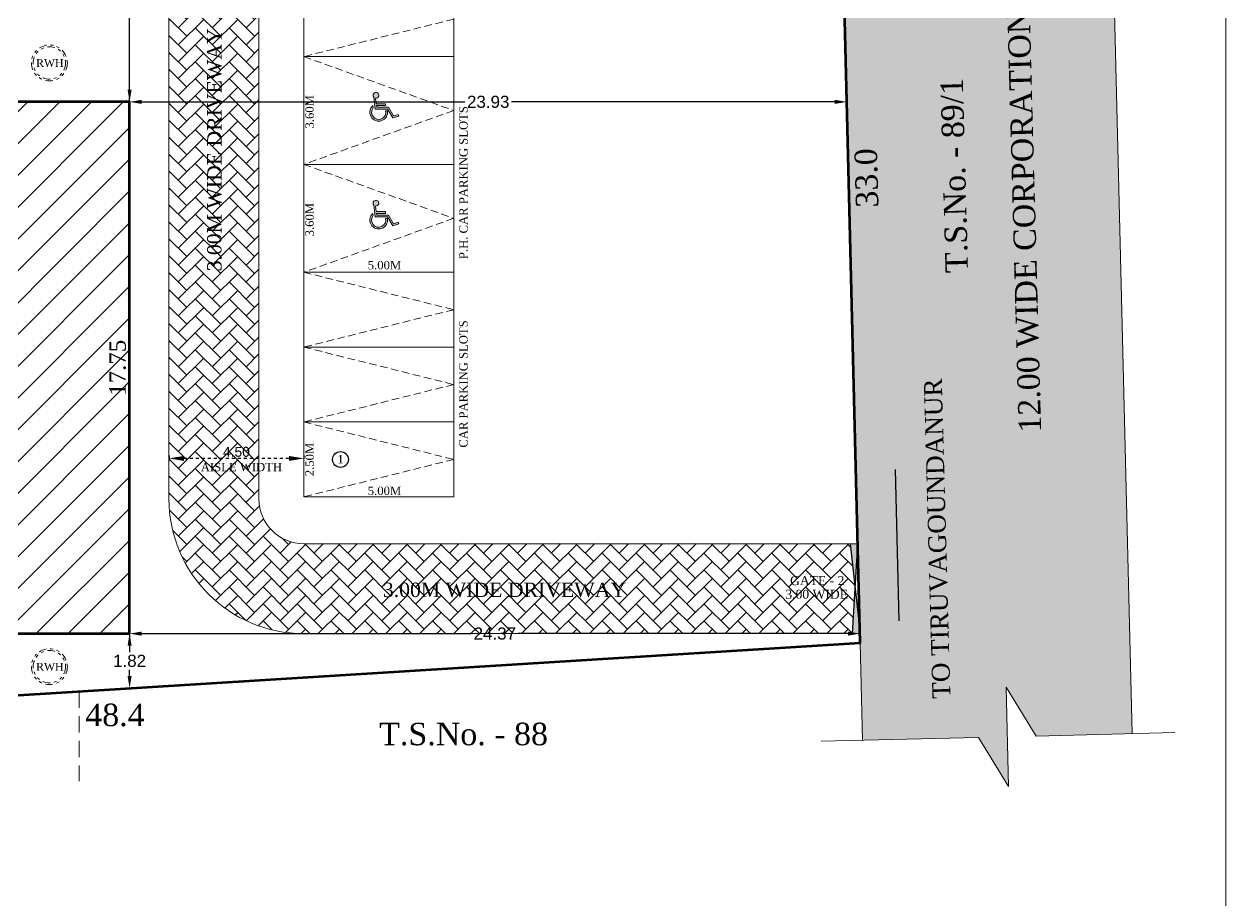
# Model space of a CAD drawing. Header units: metres. Extents: x -296 to -169, y -1394 to -1313.
# Drawn here: x -260.84 to -220.73, y -1378.85 to -1349.61 of the extents above; entities that cross this region are included whole.
import ezdxf
from ezdxf.enums import TextEntityAlignment as Align

# ---------------------------------------------------------------- set-up
doc = ezdxf.new("R2010")
doc.units = ezdxf.units.M
doc.header["$MEASUREMENT"] = 0
doc.header["$PDMODE"] = 2
for name, pattern in [('DIVIDE2', [0.625, 0.25, -0.125, 0, -0.125, 0, -0.125]), ('DOT2', [0.125, 0, -0.125]), ('HIDDEN', [0.375, 0.25, -0.125]), ('HIDDENX2', [0.75, 0.5, -0.25])]:
    doc.linetypes.add(name, pattern=pattern)
doc.layers.add('DIM', color=5, linetype='Continuous')
doc.layers.add('TEXT NOTES', color=200, linetype='Continuous')
doc.styles.add('Arial', font='times.ttf', dxfattribs={"height": 9})
doc.styles.add('Arial-Bold', font='times.ttf')
doc.styles.add('CORPORATION', font='arial.ttf')
doc.styles.add('STYLE1', font='tahoma.ttf', dxfattribs={"height": 0.23})
doc.styles.add('SVN', font='arial.ttf')
doc.dimstyles.new('Dim-outter', dxfattribs={"dimtxt": 1, "dimasz": 1, "dimexe": 0, "dimexo": 0, "dimgap": 1, "dimtad": 1, "dimlfac": -1, "dimzin": 3, "dimdsep": 46, "dimtxsty": 'CORPORATION', "dimblk": 'ARCHTICK', "dimcen": 0.125, "dimclrd": 8, "dimclre": 8, "dimclrt": 256, "dimazin": 0, "dimtfac": 0.5, "dimtix": 1, "dimtmove": 2, "dimatfit": 3, "dimfxl": 0, "dimtolj": 1, "dimtzin": 0, "dimarcsym": 0})
doc.dimstyles.new('STY', dxfattribs={"dimscale": 0.9, "dimtxt": 0.23, "dimasz": 0.18, "dimexe": 0.15, "dimexo": 0.6, "dimgap": 0.1, "dimtad": 1, "dimtih": 1, "dimtoh": 1, "dimzin": 0, "dimdsep": 46, "dimtxsty": 'STYLE1', "dimblk": 'CLOSEDBLANK', "dimcen": 0.09375, "dimdle": 0.1, "dimse1": 1, "dimse2": 1, "dimadec": 0, "dimazin": 0, "dimtfac": 1, "dimtmove": 2, "dimatfit": 2, "dimfxl": 0, "dimtolj": 1, "dimtzin": 0, "dimarcsym": 0})

# ---------------------------------------------------------------- blocks, each defined once
blk = doc.blocks.new('*D111')
at = {"layer": 'Defpoints', "color": 0, "lineweight": -3, "ltscale": 0.1}
for p in [(-256, -1364.11), (-256, -1364.11), (-251.502, -1364.11)]:
    blk.add_point(p, dxfattribs=at)
at = {"layer": 'DIM', "color": 8, "linetype": 'DOT2', "lineweight": -2, "ltscale": 0.1}
for p, q in [((-256, -1364.01), (-256, -1364.11)), ((-251.502, -1364.01), (-251.502, -1364.11))]:
    blk.add_line(p, q, dxfattribs=at)
at = {"layer": 'DIM', "color": 7, "linetype": 'DOT2', "lineweight": -2, "ltscale": 0.1}
blk.add_line((-252.002, -1364.11), (-255.5, -1364.11), dxfattribs=at)
at = {"layer": 'DIM', "color": 7, "lineweight": -3, "ltscale": 0.1}
for points in [[(-255.5, -1364.027), (-255.5, -1364.194), (-256, -1364.11)], [(-252.002, -1364.027), (-252.002, -1364.194), (-251.502, -1364.11)]]:
    blk.add_solid(points, dxfattribs=at)
at = {"layer": 'DIM', "color": 7, "lineweight": 18, "ltscale": 0.1, "insert": (-253.751, -1363.892), "char_height": 0.33, "attachment_point": 5, "style": 'CORPORATION'}
blk.add_mtext('\\A1;4.50', dxfattribs=at)
blk = doc.blocks.new('*D112')
at = {"color": 0, "lineweight": -2, "ltscale": 10}
for p, q in [((-257.316, -1334.727), (-257.451, -1334.727)), ((-257.316, -1335.132), (-257.316, -1343.17)), ((-257.316, -1351.801), (-257.316, -1343.763)), ((-257.316, -1352.206), (-257.451, -1352.206))]:
    blk.add_line(p, q, dxfattribs=at)
at = {"color": 0, "lineweight": -3, "ltscale": 10}
for points in [[(-257.383, -1335.132), (-257.248, -1335.132), (-257.316, -1334.727)], [(-257.383, -1351.801), (-257.248, -1351.801), (-257.316, -1352.206)]]:
    blk.add_solid(points, dxfattribs=at)
at = {"layer": 'Defpoints', "color": 0, "lineweight": -3, "ltscale": 10}
for p in [(-257.316, -1334.727), (-257.316, -1352.206), (-257.316, -1352.206)]:
    blk.add_point(p, dxfattribs=at)
at = {"color": 0, "lineweight": 18, "ltscale": 10, "insert": (-257.316, -1343.466), "char_height": 0.405, "attachment_point": 5, "style": 'SVN'}
blk.add_mtext('\\A1;17.48', dxfattribs=at)
blk = doc.blocks.new('*D114')
at = {"color": 0, "lineweight": -2, "ltscale": 10}
for p, q in [((-257.316, -1369.96), (-257.451, -1369.96)), ((-257.316, -1370.365), (-257.316, -1370.574)), ((-257.316, -1371.377), (-257.316, -1371.168)), ((-257.316, -1371.782), (-257.451, -1371.782))]:
    blk.add_line(p, q, dxfattribs=at)
at = {"color": 0, "lineweight": -3, "ltscale": 10}
for points in [[(-257.383, -1370.365), (-257.248, -1370.365), (-257.316, -1369.96)], [(-257.383, -1371.377), (-257.248, -1371.377), (-257.316, -1371.782)]]:
    blk.add_solid(points, dxfattribs=at)
at = {"layer": 'Defpoints', "color": 0, "lineweight": -3, "ltscale": 10}
for p in [(-257.316, -1369.96), (-257.316, -1371.782), (-257.316, -1371.782)]:
    blk.add_point(p, dxfattribs=at)
at = {"color": 0, "lineweight": 18, "ltscale": 10, "insert": (-257.316, -1370.871), "char_height": 0.405, "attachment_point": 5, "style": 'SVN'}
blk.add_mtext('\\A1;1.82', dxfattribs=at)
blk = doc.blocks.new('*D118')
at = {"color": 0, "lineweight": -2, "ltscale": 10}
for p, q in [((-257.316, -1352.206), (-257.316, -1352.071)), ((-256.911, -1352.206), (-246.126, -1352.206)), ((-233.789, -1352.206), (-244.573, -1352.206)), ((-233.384, -1352.206), (-233.384, -1352.071))]:
    blk.add_line(p, q, dxfattribs=at)
at = {"color": 0, "lineweight": -3, "ltscale": 10}
for points in [[(-256.911, -1352.138), (-256.911, -1352.273), (-257.316, -1352.206)], [(-233.789, -1352.138), (-233.789, -1352.273), (-233.384, -1352.206)]]:
    blk.add_solid(points, dxfattribs=at)
at = {"layer": 'Defpoints', "color": 0, "lineweight": -3, "ltscale": 10}
for p in [(-257.316, -1352.206), (-233.384, -1352.206), (-233.384, -1352.206)]:
    blk.add_point(p, dxfattribs=at)
at = {"color": 0, "lineweight": 18, "ltscale": 10, "insert": (-245.35, -1352.206), "char_height": 0.405, "attachment_point": 5, "style": 'SVN'}
blk.add_mtext('\\A1;23.93', dxfattribs=at)
blk = doc.blocks.new('*D119')
at = {"color": 0, "lineweight": -2, "ltscale": 10}
for p, q in [((-232.945, -1369.96), (-232.945, -1369.825)), ((-257.316, -1369.96), (-257.316, -1370.095)), ((-256.911, -1369.96), (-245.907, -1369.96)), ((-233.35, -1369.96), (-244.354, -1369.96))]:
    blk.add_line(p, q, dxfattribs=at)
at = {"color": 0, "lineweight": -3, "ltscale": 10}
for points in [[(-256.911, -1369.893), (-256.911, -1370.028), (-257.316, -1369.96)], [(-233.35, -1369.893), (-233.35, -1370.028), (-232.945, -1369.96)]]:
    blk.add_solid(points, dxfattribs=at)
at = {"layer": 'Defpoints', "color": 0, "lineweight": -3, "ltscale": 10}
for p in [(-257.316, -1369.96), (-232.945, -1369.96), (-232.945, -1369.96)]:
    blk.add_point(p, dxfattribs=at)
at = {"color": 0, "lineweight": 18, "ltscale": 10, "insert": (-245.13, -1369.96), "char_height": 0.405, "attachment_point": 5, "style": 'SVN'}
blk.add_mtext('\\A1;24.37', dxfattribs=at)
blk = doc.blocks.new('_ClosedBlank')
at = {"color": 0, "linetype": 'ByBlock', "lineweight": -2}
for p, q in [((-1, 0.167), (0, 0)), ((-1, 0.167), (-1, -0.167)), ((0, 0), (-1, -0.167))]:
    blk.add_line(p, q, dxfattribs=at)

msp = doc.modelspace()

# ---------------------------------------------------------------- hatches: boundary and pattern name
at = {"linetype": 'ByBlock', "lineweight": -3}
h = msp.add_hatch(color=2, dxfattribs=at)
h.dxf.hatch_style = 1
h.paths.add_polyline_path([(-229.333, -1322.522), (-229.251, -1325.836), (-230.254, -1324.2), (-234.123, -1324.296), (-234.101, -1325.19), (-236.638, -1327.727), (-293.281, -1327.727), (-293.281, -1330.34), (-294.66, -1331.142), (-291.898, -1331.142), (-293.281, -1331.943), (-293.281, -1334.727), (-290.789, -1334.727), (-288.244, -1337.273), (-288.244, -1377.259), (-285.735, -1377.259), (-284.934, -1378.641), (-284.934, -1375.879), (-284.132, -1377.259), (-281.244, -1377.259), (-281.244, -1373.273), (-281.244, -1337.273), (-278.698, -1334.727), (-236.298, -1334.727), (-233.753, -1337.273), (-232.937, -1370.263), (-232.857, -1373.522), (-228.988, -1373.426), (-227.986, -1375.061), (-228.067, -1371.748), (-227.065, -1373.379), (-223.86, -1373.299), (-225.076, -1324.072), (-228.331, -1324.153)])
h = msp.add_hatch(dxfattribs=at)
h.set_pattern_fill('AR-HBONE', color=25, scale=0.1)
h.set_pattern_definition([(45, (0, -1.14), (0, 0.56568542), [1.2, -0.4]), (135, (0.28284, -0.85714), (0, 0.56568542), [1.2, -0.4])])
h.paths.add_polyline_path([(-256.002, -1341.974), (-256.002, -1365.46, 0.414214), (-251.502, -1369.96), (-233.195, -1369.96), (-233.107, -1368.46), (-233.269, -1366.96), (-251.502, -1366.96, -0.414214), (-253.002, -1365.46), (-253.002, -1341.974, -0.414214), (-251.502, -1340.474), (-233.924, -1340.474), (-233.836, -1338.974), (-233.998, -1337.474), (-263.892, -1337.474), (-263.892, -1340.474), (-257.502, -1340.474, -0.414214)])
h.paths.add_polyline_path([(-254.274, -1344.568), (-253.211, -1344.568), (-253.211, -1343.888), (-254.274, -1343.888)], flags=24)
h.paths.add_polyline_path([(-254.274, -1364.234), (-253.211, -1364.234), (-253.211, -1363.554), (-254.274, -1363.554)], flags=24)
h.paths.add_polyline_path([(-235.511, -1368.879), (-233.206, -1368.879), (-233.206, -1368.42), (-235.511, -1368.42)], flags=24)
h.paths.add_polyline_path([(-235.355, -1368.424), (-233.43, -1368.424), (-233.43, -1367.964), (-235.355, -1367.964)], flags=24)
h.paths.add_polyline_path([(-236.115, -1339.484), (-233.81, -1339.484), (-233.81, -1339.025), (-236.115, -1339.025)], flags=24)
h.paths.add_polyline_path([(-235.958, -1339.029), (-234.034, -1339.029), (-234.034, -1338.569), (-235.958, -1338.569)], flags=24)
h.paths.add_polyline_path([(-254.982, -1364.616), (-252.187, -1364.616), (-252.187, -1364.186), (-254.982, -1364.186)], flags=24)
h.paths.add_polyline_path([(-254.982, -1344.95), (-252.187, -1344.95), (-252.187, -1344.521), (-254.982, -1344.521)], flags=24)
h.paths.add_polyline_path([(-254.115, -1357.988), (-254.115, -1349.81), (-254.851, -1349.81), (-254.851, -1357.988)], flags=24)
h.paths.add_polyline_path([(-248.988, -1368.871), (-240.81, -1368.871), (-240.81, -1368.135), (-248.988, -1368.135)], flags=24)
h.paths.add_polyline_path([(-248.988, -1339.327), (-240.81, -1339.327), (-240.81, -1338.591), (-248.988, -1338.591)], flags=24)
at = {"linetype": 'ByBlock', "lineweight": 18}
h = msp.add_hatch(dxfattribs=at)
h.set_pattern_fill('ANSI31', color=256, scale=6)
h.set_pattern_definition([(45, (0, -1.14), (-0.5303301, 0.5303301), [])])
h.paths.add_polyline_path([(-279.414, -1352.206), (-279.414, -1369.96), (-257.316, -1369.96), (-257.316, -1352.206)])
h.paths.add_polyline_path([(-271.037, -1362.962), (-265.406, -1362.962), (-265.406, -1361.856), (-271.037, -1361.856)], flags=24)
h.paths.add_polyline_path([(-273.209, -1361.531), (-263.091, -1361.531), (-263.091, -1360.534), (-273.209, -1360.534)], flags=24)
h.paths.add_polyline_path([(-278.591, -1362.159), (-278.591, -1360.052), (-279.431, -1360.052), (-279.431, -1362.159)], flags=9)
h.paths.add_polyline_path([(-257.292, -1362.159), (-257.292, -1360.052), (-258.132, -1360.052), (-258.132, -1362.159)], flags=9)
h.paths.add_polyline_path([(-269.404, -1370.008), (-267.297, -1370.008), (-267.297, -1369.168), (-269.404, -1369.168)], flags=9)
h.paths.add_polyline_path([(-269.404, -1353.022), (-267.297, -1353.022), (-267.297, -1352.182), (-269.404, -1352.182)], flags=9)
h = msp.add_hatch(color=256, dxfattribs=at)
h.dxf.hatch_style = 1
h.paths.add_polyline_path([(-248.714, -1352.504), (-248.774, -1352.504, -1.607748), (-249.186, -1352.402), (-249.195, -1352.329, 1.729757)])
h.paths.add_polyline_path([(-248.672, -1352.387), (-249.069, -1352.387), (-249.076, -1352.328), (-248.773, -1352.328), (-248.773, -1352.269), (-249.084, -1352.269), (-249.106, -1352.083, 4.985505), (-249.17, -1352.047), (-249.121, -1352.445), (-248.707, -1352.445), (-248.537, -1352.743), (-248.335, -1352.681), (-248.352, -1352.625), (-248.51, -1352.673)])
h = msp.add_hatch(color=256, dxfattribs=at)
h.dxf.hatch_style = 1
h.paths.add_polyline_path([(-248.714, -1356.104), (-248.774, -1356.104, -1.607748), (-249.186, -1356.002), (-249.195, -1355.929, 1.729757)])
h.paths.add_polyline_path([(-248.672, -1355.987), (-249.069, -1355.987), (-249.076, -1355.928), (-248.773, -1355.928), (-248.773, -1355.869), (-249.084, -1355.869), (-249.106, -1355.683, 4.985505), (-249.17, -1355.647), (-249.121, -1356.045), (-248.707, -1356.045), (-248.537, -1356.343), (-248.335, -1356.281), (-248.352, -1356.225), (-248.51, -1356.273)])
at = {"linetype": 'ByBlock', "lineweight": -3}
h = msp.add_hatch(color=256, dxfattribs=at)
h.dxf.hatch_style = 1
h.paths.add_polyline_path([(-233.019, -1366.96), (-233.269, -1366.96), (-233.107, -1368.46)])
h.paths.add_polyline_path([(-233.107, -1368.46), (-233.195, -1369.96), (-232.945, -1369.96)])

# ---------------------------------------------------------------- linework, layer by layer
at = {"linetype": 'ByBlock', "lineweight": 18}
for p, q in [((-220.735, -1383.456), (-220.735, -1320.139)), ((-223.86, -1373.299), (-225.076, -1324.072)), ((-232.937, -1370.263), (-233.753, -1337.273)), ((-256.002, -1341.974), (-256.002, -1365.46)), ((-253.002, -1341.974), (-253.002, -1365.46)), ((-251.502, -1366.96), (-233.019, -1366.96)), ((-281.244, -1373.273), (-232.937, -1370.263)), ((-251.502, -1369.96), (-232.945, -1369.96)), ((-232.937, -1370.263), (-232.857, -1373.522))]:
    msp.add_line(p, q, dxfattribs=at)
at = {"linetype": 'HIDDEN', "lineweight": 18}
for p, q in [((-246.502, -1349.444), (-251.502, -1350.694)), ((-251.502, -1350.694), (-246.502, -1352.494)), ((-246.502, -1352.494), (-251.502, -1354.294)), ((-251.502, -1354.294), (-246.502, -1356.094)), ((-246.502, -1356.094), (-251.502, -1357.894)), ((-251.502, -1357.894), (-246.502, -1359.144)), ((-246.502, -1359.144), (-251.502, -1360.394)), ((-251.502, -1360.394), (-246.502, -1361.644)), ((-246.502, -1361.644), (-251.502, -1362.894)), ((-251.502, -1362.894), (-246.502, -1364.144)), ((-246.502, -1364.144), (-251.502, -1365.394))]:
    msp.add_line(p, q, dxfattribs=at)
at = {"linetype": 'ByBlock', "lineweight": -3}
for p, q in [((-233.269, -1366.96), (-232.945, -1369.96)), ((-233.195, -1369.96), (-233.019, -1366.96))]:
    msp.add_line(p, q, dxfattribs=at)
at = {"linetype": 'HIDDENX2', "lineweight": 18, "ltscale": 1.1}
msp.add_line((-258.999, -1371.887), (-258.999, -1374.887), dxfattribs=at)
at = {"color": 0, "lineweight": 18}
for p, q in [((-227.986, -1375.061), (-228.067, -1371.748)), ((-228.067, -1371.748), (-227.065, -1373.379)), ((-234.24, -1373.556), (-228.988, -1373.426)), ((-228.988, -1373.426), (-227.986, -1375.061)), ((-227.065, -1373.379), (-222.443, -1373.264))]:
    msp.add_line(p, q, dxfattribs=at)
at = {"color": 112, "lineweight": 53}
msp.add_lwpolyline([(-233.753, -1337.273), (-236.298, -1334.727), (-278.698, -1334.727), (-281.244, -1337.273), (-281.244, -1373.273), (-232.937, -1370.263)], close=True, dxfattribs=at)
at = {"linetype": 'ByBlock', "lineweight": 18}
for points in [[(-246.502, -1348.194), (-246.502, -1350.694), (-251.502, -1350.694), (-251.502, -1348.194), (-246.502, -1348.194)], [(-246.502, -1350.694), (-246.502, -1354.294), (-251.502, -1354.294), (-251.502, -1350.694), (-246.502, -1350.694)], [(-246.502, -1354.294), (-246.502, -1357.894), (-251.502, -1357.894), (-251.502, -1354.294), (-246.502, -1354.294)], [(-246.502, -1357.894), (-246.502, -1360.394), (-251.502, -1360.394), (-251.502, -1357.894), (-246.502, -1357.894)], [(-246.502, -1360.394), (-246.502, -1362.894), (-251.502, -1362.894), (-251.502, -1360.394), (-246.502, -1360.394)], [(-246.502, -1362.894), (-246.502, -1365.394), (-251.502, -1365.394), (-251.502, -1362.894), (-246.502, -1362.894)]]:
    msp.add_lwpolyline(points, dxfattribs=at)
at = {"color": 1, "lineweight": 53}
msp.add_lwpolyline([(-257.316, -1369.96), (-257.316, -1352.206), (-279.414, -1352.206), (-279.414, -1369.96)], close=True, dxfattribs=at)
at = {"color": 0, "linetype": 'ByBlock', "lineweight": 18}
for points in [[(-249.069, -1352.387), (-249.076, -1352.328), (-248.773, -1352.328), (-248.773, -1352.269), (-249.084, -1352.269), (-249.106, -1352.083, 4.985505), (-249.17, -1352.047), (-249.121, -1352.445), (-248.707, -1352.445), (-248.537, -1352.743), (-248.335, -1352.681), (-248.352, -1352.625), (-248.51, -1352.673), (-248.672, -1352.387)], [(-249.195, -1352.329), (-249.186, -1352.402, 1.607748), (-248.774, -1352.504), (-248.714, -1352.504, -1.729757)], [(-249.069, -1355.987), (-249.076, -1355.928), (-248.773, -1355.928), (-248.773, -1355.869), (-249.084, -1355.869), (-249.106, -1355.683, 4.985505), (-249.17, -1355.647), (-249.121, -1356.045), (-248.707, -1356.045), (-248.537, -1356.343), (-248.335, -1356.281), (-248.352, -1356.225), (-248.51, -1356.273), (-248.672, -1355.987)], [(-249.195, -1355.929), (-249.186, -1356.002, 1.607748), (-248.774, -1356.104), (-248.714, -1356.104, -1.729757)]]:
    msp.add_lwpolyline(points, format="xyb", close=True, dxfattribs=at)
at = {"linetype": 'DIVIDE2', "lineweight": 20}
for centre, radius in [((-259.991, -1350.906), 0.6), ((-259.991, -1350.906), 0.54), ((-259.991, -1371.064), 0.6), ((-259.991, -1371.064), 0.54)]:
    msp.add_circle(centre, radius, dxfattribs=at)
at = {"linetype": 'ByBlock', "lineweight": -3}
msp.add_circle((-250.281, -1364.148), 0.264, dxfattribs=at)
at = {"linetype": 'ByBlock', "lineweight": 18}
for radius in [4.5, 1.5]:
    msp.add_arc((-251.502, -1365.46), radius, 180, 270, dxfattribs=at)

# ---------------------------------------------------------------- texts
at = {"lineweight": 18, "style": 'Arial'}
for s, height, rotation, p in [('12.00 WIDE CORPORATION ROAD', 0.75, 91.5483, (-226.9, -1363.24)), ('3.00M WIDE DRIVEWAY', 0.48, 90, (-254.248, -1357.865)), ('T.S.No. - 89/1', 0.75, 91.5483, (-229.341, -1357.908)), ('33.0', 0.75, 91.5483, (-232.331, -1355.729)), ('17.75', 0.55, 90, (-257.443, -1362.019)), ('TO TIRUVAGOUNDANUR', 0.6, 91.5483, (-229.927, -1372.126))]:
    msp.add_text(s, height=height, rotation=rotation, dxfattribs=at).set_placement(p)
at = {"lineweight": 20, "style": 'Arial-Bold'}
for p in [(-260.435, -1351.038), (-260.435, -1371.196)]:
    msp.add_text('RWH', height=0.26, dxfattribs=at).set_placement(p)
at = {"lineweight": 18, "style": 'Arial'}
for s, height, p in [('3.00M WIDE DRIVEWAY', 0.48, (-248.865, -1368.738)), ('GATE - 2', 0.3, (-235.278, -1368.34)), ('3.00 WIDE ', 0.3, (-235.435, -1368.796)), ('48.4', 0.75, (-258.796, -1373.049)), ('T.S.No. - 88', 0.75, (-248.988, -1373.686))]:
    msp.add_text(s, height=height, dxfattribs=at).set_placement(p)
at = {"layer": 'TEXT NOTES', "color": 7, "lineweight": 18, "style": 'Arial'}
for s, p in [('3.60M', (-251.311, -1352.537)), ('P.H. CAR PARKING SLOTS', (-246.177, -1354.901)), ('3.60M', (-251.311, -1356.137)), ('CAR PARKING SLOTS', (-246.177, -1361.625)), ('2.50M', (-251.311, -1364.147))]:
    msp.add_text(s, height=0.28, rotation=90, dxfattribs=at).set_placement(p, align=Align.MIDDLE_CENTER)
for s, p in [('5.00M', (-248.811, -1357.657)), ('AISLE WIDTH', (-253.584, -1364.398)), ('1', (-250.279, -1364.134)), ('5.00M', (-248.811, -1365.192))]:
    msp.add_text(s, height=0.28, dxfattribs=at).set_placement(p, align=Align.MIDDLE_CENTER)

# ---------------------------------------------------------------- dimensions: what is measured, and where the dimension line sits
at = {"lineweight": 18, "ltscale": 10}
for base, p1, p2, picture, middle in [((-257.316, -1352.206), (-257.316, -1334.727), (-257.316, -1352.206), '*D112', (-257.316, -1343.466)), ((-257.316, -1371.782), (-257.316, -1369.96), (-257.316, -1371.782), '*D114', (-257.316, -1370.871))]:
    dim = msp.add_linear_dim(base=base, p1=p1, p2=p2, angle=90, dimstyle='STY', override={"dimtxt": 0.45, "dimasz": 0.45, "dimtad": 0, "dimtxsty": 'SVN', "dimsah": 1, "dimse1": 0, "dimse2": 0, "dimfxl": 0.23, "dimfxlon": 1, "dimtfill": 1, "dimarcsym": 1}, dxfattribs=at)
    dim.commit()
    dim.dimension.update_dxf_attribs({"geometry": picture, "text_midpoint": middle})
for base, p1, p2, picture, middle in [((-233.384, -1352.206), (-257.316, -1352.206), (-233.384, -1352.206), '*D118', (-245.35, -1352.206)), ((-232.945, -1369.96), (-257.316, -1369.96), (-232.945, -1369.96), '*D119', (-245.13, -1369.96))]:
    dim = msp.add_linear_dim(base=base, p1=p1, p2=p2, dimstyle='STY', override={"dimtxt": 0.45, "dimasz": 0.45, "dimtad": 0, "dimtxsty": 'SVN', "dimsah": 1, "dimse1": 0, "dimse2": 0, "dimfxl": 0.23, "dimfxlon": 1, "dimtfill": 1, "dimarcsym": 1}, dxfattribs=at)
    dim.commit()
    dim.dimension.update_dxf_attribs({"geometry": picture, "text_midpoint": middle})
at = {"layer": 'DIM', "lineweight": 18, "ltscale": 0.1}
dim = msp.add_aligned_dim(p1=(-251.502, -1364.11), p2=(-256, -1364.11), distance=0, dimstyle='Dim-outter', override={"dimtxt": 0.33, "dimasz": 0.5, "dimexo": 0.1, "dimgap": 0.05, "dimpost": '\\X', "dimsah": 1, "dimdle": 1, "dimclrd": 7, "dimclrt": 7}, dxfattribs=at)
dim.commit()
dim.dimension.update_dxf_attribs({"geometry": '*D111', "text_midpoint": (-253.751, -1363.892)})

# ---------------------------------------------------------------- leaders
at = {"linetype": 'ByBlock', "lineweight": -3}
msp.add_leader([(-231.641, -1369.529), (-231.765, -1364.481)], dimstyle='STY', override={"dimasz": 1.2, "dimgap": 0.1, "dimtad": 0, "dimfxl": 50, "dimfxlon": 1, "dimtfill": 1, "dimarcsym": 1}, dxfattribs=at)

doc.saveas('drawing.dxf')
